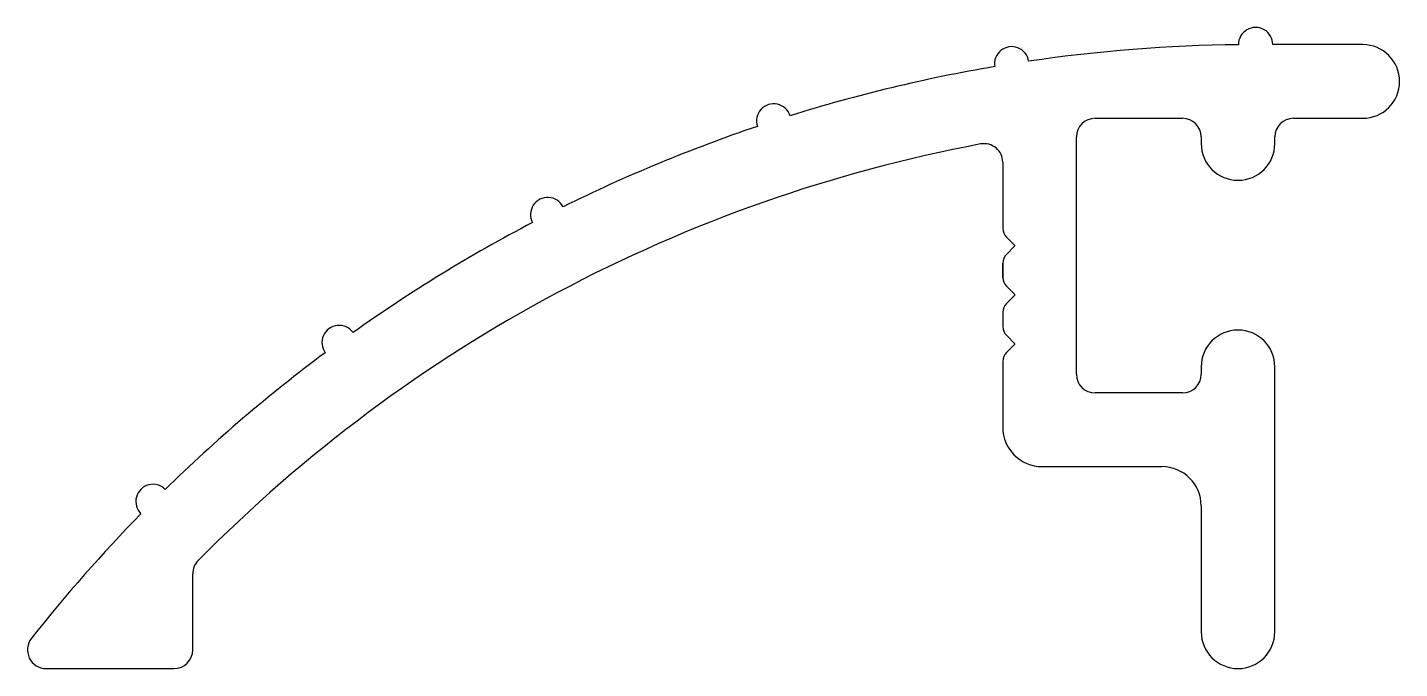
# Model space of a CAD drawing. Header units: inches. Extents: x -12.4 to 15.5, y 0.1 to 13.1.
import ezdxf

# ---------------------------------------------------------------- set-up
doc = ezdxf.new("R2010")
doc.units = ezdxf.units.IN
doc.header["$MEASUREMENT"] = 0

msp = doc.modelspace()

# ---------------------------------------------------------------- linework, layer by layer
at = {"color": 7}
for p, q in [((14.763, 12.783), (12.931, 12.783)), ((9.313, 11.283), (11.093, 11.283)), ((13.353, 11.283), (14.763, 11.283)), ((8.933, 6.073), (8.933, 10.903)), ((11.473, 10.903), (11.473, 10.771)), ((12.973, 10.771), (12.973, 10.903)), ((7.433, 10.387), (7.433, 10.387)), ((7.433, 10.387), (7.433, 9.043)), ((7.433, 9.043), (7.433, 9.043)), ((7.433, 9.043), (7.433, 9.043)), ((7.506, 8.866), (7.677, 8.695)), ((7.677, 8.684), (7.506, 8.513)), ((7.433, 8.336), (7.433, 8.043)), ((7.433, 8.043), (7.433, 8.336)), ((7.433, 8.336), (7.433, 8.043)), ((7.433, 8.043), (7.433, 8.336)), ((7.433, 8.336), (7.433, 8.043)), ((7.433, 8.043), (7.433, 8.043)), ((7.506, 7.866), (7.677, 7.695)), ((7.677, 7.684), (7.506, 7.513)), ((7.433, 7.336), (7.433, 7.043)), ((7.506, 6.866), (7.677, 6.695)), ((7.677, 6.684), (7.506, 6.513)), ((7.433, 6.336), (7.433, 6.336)), ((7.433, 6.336), (7.433, 6.336)), ((7.433, 6.336), (7.433, 6.336)), ((7.433, 6.336), (7.433, 6.336)), ((7.433, 6.336), (7.433, 6.336)), ((7.433, 6.336), (7.433, 4.993)), ((11.473, 6.223), (11.473, 6.073)), ((12.973, 0.833), (12.973, 6.223)), ((11.093, 5.693), (9.313, 5.693)), ((8.233, 4.193), (10.673, 4.193)), ((11.473, 3.393), (11.473, 0.833)), ((-9.061, 0.463), (-9.061, 2.013)), ((-12.047, 0.083), (-9.441, 0.083))]:
    msp.add_line(p, q, dxfattribs=at)
for centre, radius, start, end in [((12.581, 12.783), 0.35, 0, 180.3158), ((7.614, 12.392), 0.35, 8.6842, 189.3158), ((12.581, -18.967), 31.75, 90.6316, 98.3684), ((14.763, 12.033), 0.75, 270, 90), ((12.581, -18.967), 31.75, 99.6316, 107.3684), ((2.77, 11.229), 0.35, 17.6842, 198.3158), ((9.313, 10.903), 0.38, 90, 180), ((11.093, 10.903), 0.38, 0, 90), ((13.353, 10.903), 0.38, 90, 180), ((12.581, -18.967), 31.75, 108.6316, 116.3684), ((12.581, -18.967), 30.25, 100.6657, 135.3819), ((7.053, 10.387), 0.38, 0, 100.6657), ((12.223, 10.771), 0.75, 180, 360), ((-1.833, 9.322), 0.35, 26.6842, 207.3158), ((12.581, -18.967), 31.75, 117.6316, 125.3684), ((7.683, 9.043), 0.25, 180, 225), ((7.671, 8.69), 0.008, 315, 45), ((7.683, 8.336), 0.25, 135, 180), ((7.683, 8.043), 0.25, 180, 225), ((7.671, 7.69), 0.008, 315, 45), ((7.683, 7.336), 0.25, 135, 180), ((-6.081, 6.719), 0.35, 35.6842, 216.3158), ((7.683, 7.043), 0.25, 180, 225), ((12.223, 6.223), 0.75, 0, 180), ((12.581, -18.967), 31.75, 126.6316, 134.3684), ((7.683, 6.336), 0.25, 135, 180), ((7.671, 6.69), 0.008, 315, 45), ((9.313, 6.073), 0.38, 180, 270), ((11.093, 6.073), 0.38, 270, 360), ((8.233, 4.993), 0.8, 180, 270), ((10.673, 3.393), 0.8, 360, 90), ((-9.87, 3.483), 0.35, 44.6842, 225.3158), ((12.581, -18.967), 31.75, 135.6316, 141.729), ((-8.681, 2.013), 0.38, 135.3819, 180), ((-12.047, 0.463), 0.38, 141.729, 270), ((12.223, 0.833), 0.75, 180, 0), ((-9.441, 0.463), 0.38, 270, 360)]:
    msp.add_arc(centre, radius, start, end, dxfattribs=at)

doc.saveas('drawing.dxf')
